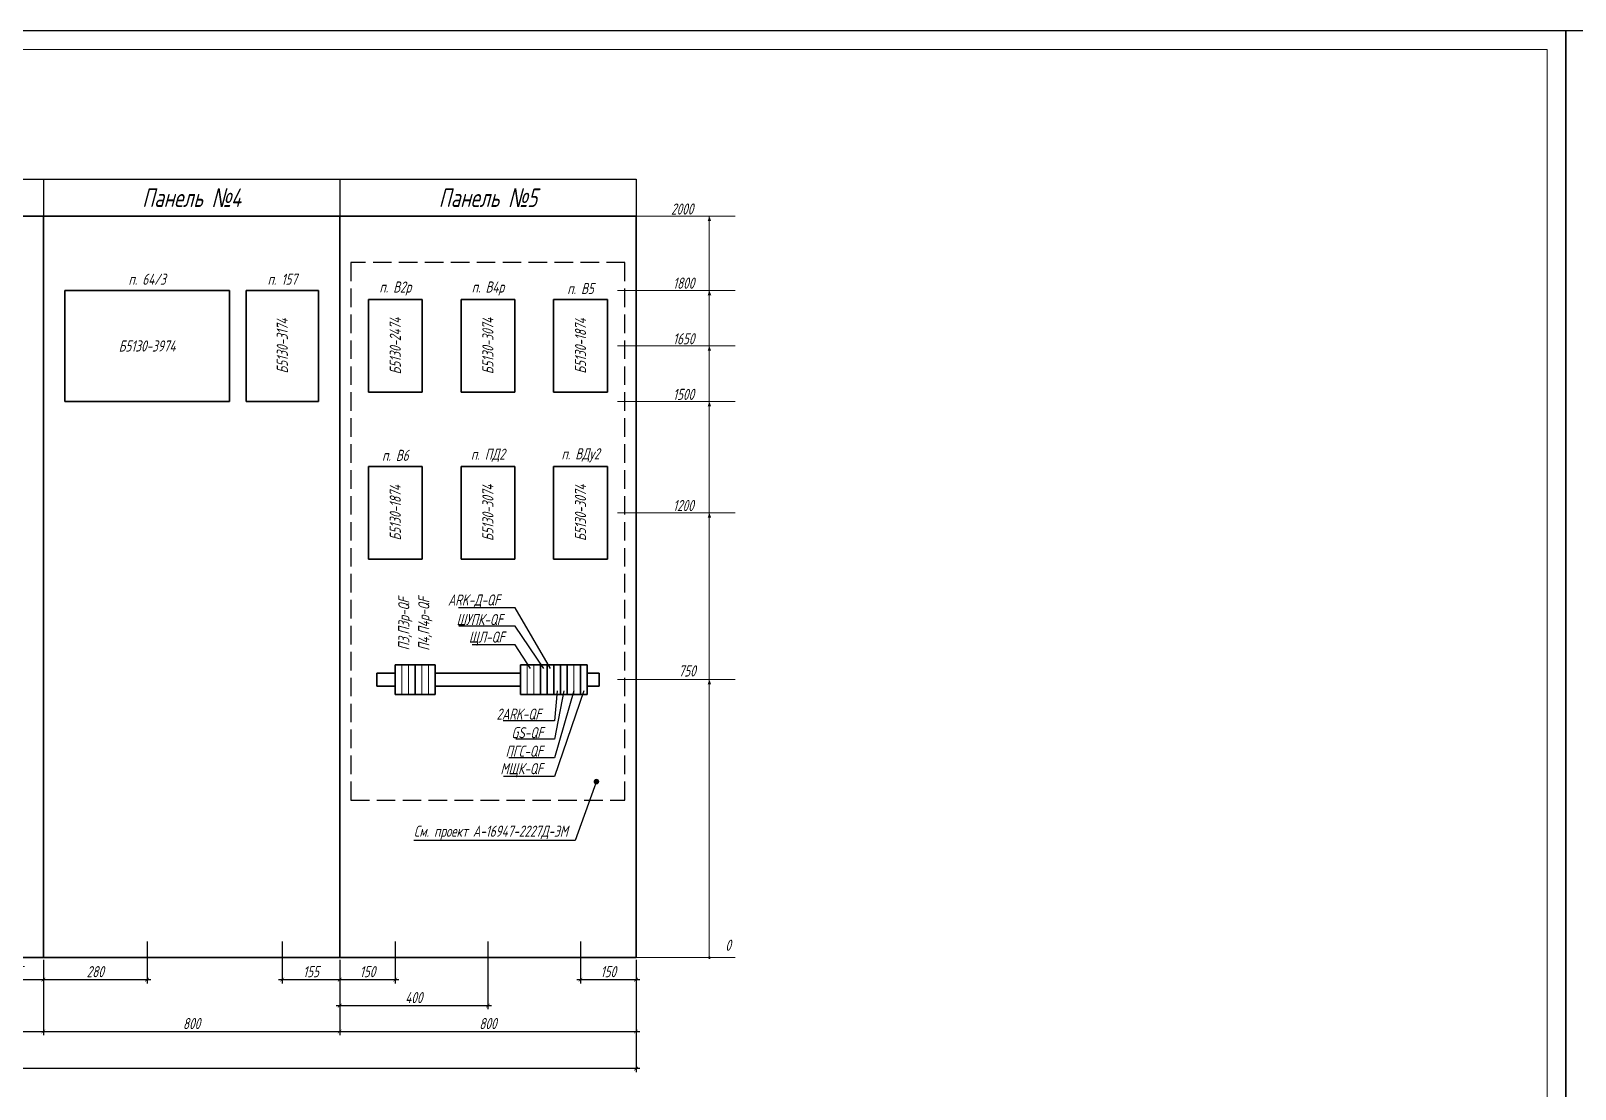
# Model space of a CAD drawing. Header units: millimetres. Extents: x -14296 to 10264, y -13087 to -5602.
# Drawn here: x -6920.1 to -6503.2, y -12778.2 to -12492.7 of the extents above; entities that cross this region are included whole.
import ezdxf
from ezdxf import colors
from ezdxf.entities.mleader import LeaderData, LeaderLine
from ezdxf.math import Vec2, Vec3

# ---------------------------------------------------------------- set-up
doc = ezdxf.new("R2010")
doc.units = ezdxf.units.MM
doc.linetypes.add('gost5', pattern=[7, 5, -2, 0])
doc.layers.get('Defpoints').update_dxf_attribs({"color": 33})
for name, color, linetype, lineweight in [('Линия выноска', 137, 'Continuous', 25), ('Размерная', 4, 'Continuous', 25), ('Рамка толстая', 7, 'Continuous', 15), ('Рамка тонкая', 5, 'Continuous', 25), ('Текст', 7, 'Continuous', 20), ('Элемент эл. схем', 7, 'Continuous', 35)]:
    doc.layers.add(name, color=color, linetype=linetype, lineweight=lineweight)
doc.styles.add('Simplex', font='simplex.shx', dxfattribs={"width": 0.7, "oblique": 15})
doc.styles.get("Standard").update_dxf_attribs({"font": 'arial.ttf'})
doc.dimstyles.new('100', dxfattribs={"dimtxt": 3, "dimasz": 1, "dimexe": 2, "dimexo": 0.625, "dimgap": 0.9, "dimtad": 1, "dimdec": 0, "dimlfac": 100, "dimzin": 0, "dimdsep": 46, "dimtxsty": 'Standard', "dimblk": 'ARCHTICK', "dimcen": 0.895, "dimdle": 1, "dimadec": 0, "dimazin": 0, "dimtfac": 1, "dimtdec": 0, "dimtofl": 0, "dimtmove": 1, "dimatfit": 3, "dimldrblk": 'ARCHTICK', "dimfxl": 0.5, "dimtolj": 1, "dimtzin": 0, "dimlwd": 20, "dimarcsym": 1})

# ---------------------------------------------------------------- blocks, each defined once
blk = doc.blocks.new('A$C551E481E')
at = {"layer": 'Рамка толстая'}
for p, q in [((836, 589), (20, 589)), ((836, 5), (836, 589))]:
    blk.add_line(p, q, dxfattribs=at)
at = {"layer": 'Рамка тонкая'}
for p, q in [((841, 594), (0, 594)), ((841, 0), (841, 594))]:
    blk.add_line(p, q, dxfattribs=at)
blk = doc.blocks.new('_ArchTick')
at = {"color": 0, "const_width": 0.15}
blk.add_lwpolyline([(-0.5, -0.5), (0.5, 0.5)], dxfattribs=at)
blk = doc.blocks.new('*D970')
at = {"layer": 'Defpoints', "color": 0, "lineweight": 15, "ltscale": 0.2, "transparency": 16777216}
for p in [(-6932.22, -12737.74), (-6916.72, -12742.74), (-6916.72, -12748.68)]:
    blk.add_point(p, dxfattribs=at)
at = {"layer": 'Размерная', "color": 0, "linetype": 'Continuous', "lineweight": -2, "ltscale": 0.2, "transparency": 16777216}
for p, q in [((-6932.22, -12738.37), (-6932.22, -12749.68)), ((-6916.72, -12743.37), (-6916.72, -12749.68)), ((-6933.22, -12748.68), (-6915.72, -12748.68))]:
    blk.add_line(p, q, dxfattribs=at)
at = {"layer": 'Размерная', "color": 0, "lineweight": -2, "ltscale": 0.2, "transparency": 16777216, "rotation": 180}
blk.add_blockref('_ArchTick', (-6932.22, -12748.68), dxfattribs=at)
at = {"layer": 'Размерная', "color": 0, "lineweight": -2, "ltscale": 0.2, "transparency": 16777216}
blk.add_blockref('_ArchTick', (-6916.72, -12748.68), dxfattribs=at)
at = {"layer": 'Размерная', "color": 0, "lineweight": 20, "ltscale": 0.2, "transparency": 16777216, "insert": (-6924.47, -12746.53), "char_height": 3, "attachment_point": 5, "style": 'Simplex'}
blk.add_mtext('\\A1;155', dxfattribs=at)
blk = doc.blocks.new('*D972')
at = {"layer": 'Defpoints', "color": 0, "lineweight": 15, "ltscale": 0.2, "transparency": 16777216}
for p in [(-6916.72, -12742.74), (-6996.72, -12756.74), (-6916.72, -12762.68)]:
    blk.add_point(p, dxfattribs=at)
at = {"layer": 'Размерная', "color": 0, "linetype": 'Continuous', "lineweight": -2, "ltscale": 0.2, "transparency": 16777216}
for p, q in [((-6916.72, -12743.37), (-6916.72, -12763.68)), ((-6996.72, -12757.37), (-6996.72, -12763.68)), ((-6997.72, -12762.68), (-6915.72, -12762.68))]:
    blk.add_line(p, q, dxfattribs=at)
at = {"layer": 'Размерная', "color": 0, "lineweight": -2, "ltscale": 0.2, "transparency": 16777216, "rotation": 180}
blk.add_blockref('_ArchTick', (-6996.72, -12762.68), dxfattribs=at)
at = {"layer": 'Размерная', "color": 0, "lineweight": -2, "ltscale": 0.2, "transparency": 16777216}
blk.add_blockref('_ArchTick', (-6916.72, -12762.68), dxfattribs=at)
at = {"layer": 'Размерная', "color": 0, "lineweight": 20, "ltscale": 0.2, "transparency": 16777216, "insert": (-6956.72, -12760.53), "char_height": 3, "attachment_point": 5, "style": 'Simplex'}
blk.add_mtext('\\A1;800', dxfattribs=at)
blk = doc.blocks.new('*D977')
at = {"layer": 'Defpoints', "color": 0, "lineweight": 15, "ltscale": 0.2, "transparency": 16777216}
for p in [(-6836.72, -12742.74), (-6916.72, -12756.74), (-6836.72, -12762.68)]:
    blk.add_point(p, dxfattribs=at)
at = {"layer": 'Размерная', "color": 0, "linetype": 'Continuous', "lineweight": -2, "ltscale": 0.2, "transparency": 16777216}
for p, q in [((-6836.72, -12743.37), (-6836.72, -12763.68)), ((-6916.72, -12757.37), (-6916.72, -12763.68)), ((-6917.72, -12762.68), (-6835.72, -12762.68))]:
    blk.add_line(p, q, dxfattribs=at)
at = {"layer": 'Размерная', "color": 0, "lineweight": -2, "ltscale": 0.2, "transparency": 16777216, "rotation": 180}
blk.add_blockref('_ArchTick', (-6916.72, -12762.68), dxfattribs=at)
at = {"layer": 'Размерная', "color": 0, "lineweight": -2, "ltscale": 0.2, "transparency": 16777216}
blk.add_blockref('_ArchTick', (-6836.72, -12762.68), dxfattribs=at)
at = {"layer": 'Размерная', "color": 0, "lineweight": 20, "ltscale": 0.2, "transparency": 16777216, "insert": (-6876.72, -12760.53), "char_height": 3, "attachment_point": 5, "style": 'Simplex'}
blk.add_mtext('\\A1;800', dxfattribs=at)
blk = doc.blocks.new('*D978')
at = {"layer": 'Defpoints', "color": 0, "lineweight": 15, "ltscale": 0.2, "transparency": 16777216}
for p in [(-6756.72, -12742.74), (-6836.72, -12756.74), (-6756.72, -12762.68)]:
    blk.add_point(p, dxfattribs=at)
at = {"layer": 'Размерная', "color": 0, "linetype": 'Continuous', "lineweight": -2, "ltscale": 0.2, "transparency": 16777216}
for p, q in [((-6756.72, -12743.37), (-6756.72, -12763.68)), ((-6836.72, -12757.37), (-6836.72, -12763.68)), ((-6837.72, -12762.68), (-6755.72, -12762.68))]:
    blk.add_line(p, q, dxfattribs=at)
at = {"layer": 'Размерная', "color": 0, "lineweight": -2, "ltscale": 0.2, "transparency": 16777216, "rotation": 180}
blk.add_blockref('_ArchTick', (-6836.72, -12762.68), dxfattribs=at)
at = {"layer": 'Размерная', "color": 0, "lineweight": -2, "ltscale": 0.2, "transparency": 16777216}
blk.add_blockref('_ArchTick', (-6756.72, -12762.68), dxfattribs=at)
at = {"layer": 'Размерная', "color": 0, "lineweight": 20, "ltscale": 0.2, "transparency": 16777216, "insert": (-6796.72, -12760.53), "char_height": 3, "attachment_point": 5, "style": 'Simplex'}
blk.add_mtext('\\A1;800', dxfattribs=at)
blk = doc.blocks.new('*D980')
at = {"layer": 'Defpoints', "color": 0, "lineweight": 15, "ltscale": 0.2, "transparency": 16777216}
for p in [(-7276.72, -12742.74), (-6756.72, -12742.74), (-7276.72, -12772.68)]:
    blk.add_point(p, dxfattribs=at)
at = {"layer": 'Размерная', "color": 0, "linetype": 'Continuous', "lineweight": -2, "ltscale": 0.2, "transparency": 16777216}
for p, q in [((-7276.72, -12743.37), (-7276.72, -12773.68)), ((-6756.72, -12743.37), (-6756.72, -12773.68)), ((-6755.72, -12772.68), (-7277.72, -12772.68))]:
    blk.add_line(p, q, dxfattribs=at)
at = {"layer": 'Размерная', "color": 0, "lineweight": -2, "ltscale": 0.2, "transparency": 16777216, "rotation": 180}
blk.add_blockref('_ArchTick', (-7276.72, -12772.68), dxfattribs=at)
at = {"layer": 'Размерная', "color": 0, "lineweight": -2, "ltscale": 0.2, "transparency": 16777216}
blk.add_blockref('_ArchTick', (-6756.72, -12772.68), dxfattribs=at)
at = {"layer": 'Размерная', "color": 0, "lineweight": 20, "ltscale": 0.2, "transparency": 16777216, "insert": (-7016.72, -12770.53), "char_height": 3, "attachment_point": 5, "style": 'Simplex'}
blk.add_mtext('\\A1;5200', dxfattribs=at)
blk = doc.blocks.new('A$C6F5312DF')
at = {"layer": 'Элемент эл. схем'}
for p, q in [((1.8, 8), (0, 8)), ((0, 8), (0, 0)), ((3.6, 8), (1.8, 8)), ((5.4, 8), (3.6, 8)), ((5.4, 0), (5.4, 8)), ((0, 0), (1.8, 0)), ((1.8, 0), (3.6, 0)), ((3.6, 0), (5.4, 0))]:
    blk.add_line(p, q, dxfattribs=at)
at = {"layer": 'Элемент эл. схем', "lineweight": 20}
for p, q in [((1.8, 8), (1.8, 0)), ((3.6, 0), (3.6, 8))]:
    blk.add_line(p, q, dxfattribs=at)
blk = doc.blocks.new('A$C647C6022')
at = {"layer": 'Элемент эл. схем'}
for p, q in [((1.8, 8), (0, 8)), ((0, 8), (0, 0)), ((1.8, 0), (1.8, 8)), ((0, 0), (1.8, 0))]:
    blk.add_line(p, q, dxfattribs=at)
blk = doc.blocks.new('A$C08E60024')
at = {"layer": 'Элемент эл. схем'}
for p, q in [((1.8, 8), (0, 8)), ((0, 8), (0, 0)), ((3.6, 8), (1.8, 8)), ((3.6, 0), (3.6, 8)), ((0, 0), (1.8, 0)), ((1.8, 0), (3.6, 0))]:
    blk.add_line(p, q, dxfattribs=at)
at = {"layer": 'Элемент эл. схем', "lineweight": 20}
blk.add_line((1.8, 8), (1.8, 0), dxfattribs=at)
blk = doc.blocks.new('_None')
blk = doc.blocks.new('*D984')
at = {"layer": 'Defpoints', "color": 0, "lineweight": 15, "ltscale": 0.2, "transparency": 16777216}
for p in [(-6821.72, -12737.74), (-6836.72, -12742.74), (-6821.72, -12748.68)]:
    blk.add_point(p, dxfattribs=at)
at = {"layer": 'Размерная', "color": 0, "linetype": 'Continuous', "lineweight": -2, "ltscale": 0.2, "transparency": 16777216}
for p, q in [((-6821.72, -12738.37), (-6821.72, -12749.68)), ((-6836.72, -12743.37), (-6836.72, -12749.68)), ((-6837.72, -12748.68), (-6820.72, -12748.68))]:
    blk.add_line(p, q, dxfattribs=at)
at = {"layer": 'Размерная', "color": 0, "lineweight": -2, "ltscale": 0.2, "transparency": 16777216, "rotation": 180}
blk.add_blockref('_ArchTick', (-6836.72, -12748.68), dxfattribs=at)
at = {"layer": 'Размерная', "color": 0, "lineweight": -2, "ltscale": 0.2, "transparency": 16777216}
blk.add_blockref('_ArchTick', (-6821.72, -12748.68), dxfattribs=at)
at = {"layer": 'Размерная', "color": 0, "lineweight": 20, "ltscale": 0.2, "transparency": 16777216, "insert": (-6829.22, -12746.53), "char_height": 3, "attachment_point": 5, "style": 'Simplex'}
blk.add_mtext('\\A1;150', dxfattribs=at)
blk = doc.blocks.new('*D985')
at = {"layer": 'Defpoints', "color": 0, "lineweight": 15, "ltscale": 0.2, "transparency": 16777216}
for p in [(-6796.72, -12737.74), (-6836.72, -12749.74), (-6796.72, -12755.68)]:
    blk.add_point(p, dxfattribs=at)
at = {"layer": 'Размерная', "color": 0, "linetype": 'Continuous', "lineweight": -2, "ltscale": 0.2, "transparency": 16777216}
for p, q in [((-6796.72, -12738.37), (-6796.72, -12756.68)), ((-6836.72, -12750.37), (-6836.72, -12756.68)), ((-6837.72, -12755.68), (-6795.72, -12755.68))]:
    blk.add_line(p, q, dxfattribs=at)
at = {"layer": 'Размерная', "color": 0, "lineweight": -2, "ltscale": 0.2, "transparency": 16777216, "rotation": 180}
blk.add_blockref('_ArchTick', (-6836.72, -12755.68), dxfattribs=at)
at = {"layer": 'Размерная', "color": 0, "lineweight": -2, "ltscale": 0.2, "transparency": 16777216}
blk.add_blockref('_ArchTick', (-6796.72, -12755.68), dxfattribs=at)
at = {"layer": 'Размерная', "color": 0, "lineweight": 20, "ltscale": 0.2, "transparency": 16777216, "insert": (-6816.72, -12753.53), "char_height": 3, "attachment_point": 5, "style": 'Simplex'}
blk.add_mtext('\\A1;400', dxfattribs=at)
blk = doc.blocks.new('*D986')
at = {"layer": 'Defpoints', "color": 0, "lineweight": 15, "ltscale": 0.2, "transparency": 16777216}
for p in [(-6771.72, -12737.74), (-6756.72, -12742.74), (-6756.72, -12748.68)]:
    blk.add_point(p, dxfattribs=at)
at = {"layer": 'Размерная', "color": 0, "linetype": 'Continuous', "lineweight": -2, "ltscale": 0.2, "transparency": 16777216}
for p, q in [((-6771.72, -12738.37), (-6771.72, -12749.68)), ((-6756.72, -12743.37), (-6756.72, -12749.68)), ((-6772.72, -12748.68), (-6755.72, -12748.68))]:
    blk.add_line(p, q, dxfattribs=at)
at = {"layer": 'Размерная', "color": 0, "lineweight": -2, "ltscale": 0.2, "transparency": 16777216, "rotation": 180}
blk.add_blockref('_ArchTick', (-6771.72, -12748.68), dxfattribs=at)
at = {"layer": 'Размерная', "color": 0, "lineweight": -2, "ltscale": 0.2, "transparency": 16777216}
blk.add_blockref('_ArchTick', (-6756.72, -12748.68), dxfattribs=at)
at = {"layer": 'Размерная', "color": 0, "lineweight": 20, "ltscale": 0.2, "transparency": 16777216, "insert": (-6764.22, -12746.53), "char_height": 3, "attachment_point": 5, "style": 'Simplex'}
blk.add_mtext('\\A1;150', dxfattribs=at)
blk = doc.blocks.new('*D987')
at = {"layer": 'Defpoints', "color": 0, "lineweight": 15, "ltscale": 0.2, "transparency": 16777216}
for p in [(-6888.72, -12737.74), (-6916.72, -12742.74), (-6888.72, -12748.68)]:
    blk.add_point(p, dxfattribs=at)
at = {"layer": 'Размерная', "color": 0, "linetype": 'Continuous', "lineweight": -2, "ltscale": 0.2, "transparency": 16777216}
for p, q in [((-6888.72, -12738.37), (-6888.72, -12749.68)), ((-6916.72, -12743.37), (-6916.72, -12749.68)), ((-6917.72, -12748.68), (-6887.72, -12748.68))]:
    blk.add_line(p, q, dxfattribs=at)
at = {"layer": 'Размерная', "color": 0, "lineweight": -2, "ltscale": 0.2, "transparency": 16777216, "rotation": 180}
blk.add_blockref('_ArchTick', (-6916.72, -12748.68), dxfattribs=at)
at = {"layer": 'Размерная', "color": 0, "lineweight": -2, "ltscale": 0.2, "transparency": 16777216}
blk.add_blockref('_ArchTick', (-6888.72, -12748.68), dxfattribs=at)
at = {"layer": 'Размерная', "color": 0, "lineweight": 20, "ltscale": 0.2, "transparency": 16777216, "insert": (-6902.72, -12746.53), "char_height": 3, "attachment_point": 5, "style": 'Simplex'}
blk.add_mtext('\\A1;280', dxfattribs=at)
blk = doc.blocks.new('*D988')
at = {"layer": 'Defpoints', "color": 0, "lineweight": 15, "ltscale": 0.2, "transparency": 16777216}
for p in [(-6852.22, -12737.74), (-6836.72, -12742.74), (-6836.72, -12748.68)]:
    blk.add_point(p, dxfattribs=at)
at = {"layer": 'Размерная', "color": 0, "linetype": 'Continuous', "lineweight": -2, "ltscale": 0.2, "transparency": 16777216}
for p, q in [((-6852.22, -12738.37), (-6852.22, -12749.68)), ((-6836.72, -12743.37), (-6836.72, -12749.68)), ((-6853.22, -12748.68), (-6835.72, -12748.68))]:
    blk.add_line(p, q, dxfattribs=at)
at = {"layer": 'Размерная', "color": 0, "lineweight": -2, "ltscale": 0.2, "transparency": 16777216, "rotation": 180}
blk.add_blockref('_ArchTick', (-6852.22, -12748.68), dxfattribs=at)
at = {"layer": 'Размерная', "color": 0, "lineweight": -2, "ltscale": 0.2, "transparency": 16777216}
blk.add_blockref('_ArchTick', (-6836.72, -12748.68), dxfattribs=at)
at = {"layer": 'Размерная', "color": 0, "lineweight": 20, "ltscale": 0.2, "transparency": 16777216, "insert": (-6844.47, -12746.53), "char_height": 3, "attachment_point": 5, "style": 'Simplex'}
blk.add_mtext('\\A1;155', dxfattribs=at)
blk = doc.blocks.new('_Dot')
at = {"color": 0, "linetype": 'ByBlock', "lineweight": -2}
blk.add_line((-0.5, 0), (-1, 0), dxfattribs=at)
at = {"color": 0, "linetype": 'ByBlock', "const_width": 0.5}
blk.add_lwpolyline([(-0.25, 0, 1), (0.25, 0, 1)], format="xyb", close=True, dxfattribs=at)
blk = doc.blocks.new('A$C5FA843D6')
at = {"layer": 'Рамка тонкая'}
for p, q in [((0, 594), (0, 0)), ((1261, 594), (0, 594))]:
    blk.add_line(p, q, dxfattribs=at)

msp = doc.modelspace()

# ---------------------------------------------------------------- hatches: boundary and pattern name
at = {"layer": 'Размерная', "lineweight": 18}
for points in [[(-6736.95796, -12542.72196), (-6737.37129, -12544.04175), (-6736.43954, -12544.04173)], [(-6736.95671, -12562.72185), (-6737.37004, -12564.04163), (-6736.4383, -12564.04162)], [(-6736.95796, -12577.72177), (-6737.37129, -12579.04155), (-6736.43954, -12579.04154)], [(-6736.95671, -12592.72185), (-6737.37004, -12594.04163), (-6736.4383, -12594.04162)], [(-6736.95671, -12622.72187), (-6737.37004, -12624.04165), (-6736.4383, -12624.04164)], [(-6736.95605, -12667.72198), (-6737.36938, -12669.04177), (-6736.43763, -12669.04175)]]:
    msp.add_hatch(color=256, dxfattribs=at).paths.add_polyline_path(points)
h = msp.add_hatch(color=256, dxfattribs=at)
h.paths.add_polyline_path([(-6736.94521, -12743.12458), (-6736.94521, -12742.93394, -1), (-6736.94522, -12742.53394), (-6736.94522, -12742.39566, 0.983601769)])
h.paths.add_polyline_path([(-6736.5747, -12742.76441), (-6736.74755, -12742.76441, -0.37009163), (-6736.94521, -12742.93394), (-6736.94521, -12743.12458, 0.415603372)])
h.paths.add_polyline_path([(-6736.9392, -12742.39561, 0.004133378), (-6736.94522, -12742.39566), (-6736.94522, -12742.53394, -0.459756381), (-6736.74755, -12742.76441), (-6736.5747, -12742.76441, 0.417671194)])
h = msp.add_hatch(color=256, dxfattribs=at)
h.paths.add_polyline_path([(-6736.94521, -12742.93394), (-6736.94522, -12742.53394, 1)])
h.paths.add_polyline_path([(-6736.94522, -12742.53394), (-6736.94522, -12742.76442), (-6736.74755, -12742.76441, 0.459756381)])
h.paths.add_polyline_path([(-6736.94522, -12742.76442), (-6736.94521, -12742.93394, 0.37009163), (-6736.74755, -12742.76441)])

# ---------------------------------------------------------------- linework, layer by layer
at = {"layer": 'Линия выноска', "linetype": 'gost5'}
for p, q in [((-6833.71622, -12555.24066), (-6833.71622, -12700.24066)), ((-6759.71622, -12555.24066), (-6833.71622, -12555.24066)), ((-6759.71622, -12700.24066), (-6759.71622, -12555.24066)), ((-6833.71622, -12700.24066), (-6759.71622, -12700.24066))]:
    msp.add_line(p, q, dxfattribs=at)
at = {"layer": 'Размерная', "lineweight": 18}
for p, q in [((-6729.99724, -12542.74003), (-6756.71622, -12542.74064)), ((-6736.94854, -12542.74019), (-6736.94522, -12742.73394)), ((-6729.99599, -12562.73992), (-6761.71497, -12562.74064)), ((-6729.99724, -12577.73984), (-6761.71622, -12577.74056)), ((-6729.99599, -12592.73992), (-6761.71497, -12592.74064)), ((-6729.99599, -12622.73994), (-6761.71497, -12622.74066)), ((-6729.99533, -12667.74005), (-6761.7179, -12667.74066)), ((-6756.71622, -12742.74064), (-6729.9989, -12742.74003))]:
    msp.add_line(p, q, dxfattribs=at)
msp.add_circle((-6736.94522, -12742.73394), 0.2, dxfattribs=at)
at = {"layer": 'Рамка тонкая'}
for p, q in [((-6996.71622, -12532.74064), (-6916.71622, -12532.74064)), ((-6916.71622, -12532.74064), (-6916.71622, -12542.74064)), ((-6916.71622, -12532.74064), (-6916.71622, -12542.74064)), ((-6916.71622, -12532.74064), (-6836.71622, -12532.74064)), ((-6836.71622, -12532.74064), (-6836.71622, -12542.74064)), ((-6836.71622, -12532.74064), (-6836.71622, -12542.74064)), ((-6836.71622, -12532.74064), (-6756.71622, -12532.74064)), ((-6756.71622, -12532.74064), (-6756.71622, -12542.74064)), ((-6756.71622, -12532.74064), (-6756.71622, -12542.74064))]:
    msp.add_line(p, q, dxfattribs=at)
at = {"layer": 'Элемент эл. схем'}
for p, q in [((-6916.71622, -12542.74064), (-6996.71622, -12542.74064)), ((-6916.71622, -12742.74064), (-6916.71622, -12542.74064)), ((-6916.71622, -12742.74064), (-6916.71622, -12542.74064)), ((-6836.71622, -12542.74064), (-6916.71622, -12542.74064)), ((-6836.71622, -12742.74064), (-6836.71622, -12542.74064)), ((-6836.71622, -12742.74064), (-6836.71622, -12542.74064)), ((-6756.71622, -12542.74064), (-6836.71622, -12542.74064)), ((-6756.71622, -12742.74064), (-6756.71622, -12542.74064)), ((-6910.96622, -12562.74066), (-6910.96622, -12592.74066)), ((-6910.96622, -12562.74066), (-6866.46622, -12562.74066)), ((-6866.46622, -12592.74066), (-6866.46622, -12562.74066)), ((-6842.46622, -12562.74066), (-6861.96622, -12562.74066)), ((-6861.96622, -12562.74066), (-6861.96622, -12592.74066)), ((-6842.46622, -12562.74066), (-6842.46622, -12592.74066)), ((-6828.96622, -12565.24066), (-6828.96622, -12590.24066)), ((-6814.46622, -12565.24066), (-6828.96622, -12565.24066)), ((-6814.46622, -12590.24066), (-6814.46622, -12565.24066)), ((-6803.96622, -12565.24066), (-6803.96622, -12590.24066)), ((-6789.46622, -12565.24066), (-6803.96622, -12565.24066)), ((-6789.46622, -12590.24066), (-6789.46622, -12565.24066)), ((-6778.96622, -12565.24066), (-6778.96622, -12590.24066)), ((-6764.46622, -12565.24066), (-6778.96622, -12565.24066)), ((-6764.46622, -12590.24066), (-6764.46622, -12565.24066)), ((-6910.96622, -12592.74066), (-6866.46622, -12592.74066)), ((-6842.46622, -12592.74066), (-6861.96622, -12592.74066)), ((-6828.96622, -12590.24066), (-6814.46622, -12590.24066)), ((-6803.96622, -12590.24066), (-6789.46622, -12590.24066)), ((-6778.96622, -12590.24066), (-6764.46622, -12590.24066)), ((-6828.96622, -12610.24066), (-6828.96622, -12635.24066)), ((-6814.46622, -12610.24066), (-6828.96622, -12610.24066)), ((-6814.46622, -12635.24066), (-6814.46622, -12610.24066)), ((-6803.96622, -12610.24066), (-6803.96622, -12635.24066)), ((-6789.46622, -12610.24066), (-6803.96622, -12610.24066)), ((-6789.46622, -12635.24066), (-6789.46622, -12610.24066)), ((-6778.96622, -12610.24066), (-6778.96622, -12635.24066)), ((-6764.46622, -12610.24066), (-6778.96622, -12610.24066)), ((-6764.46622, -12635.24066), (-6764.46622, -12610.24066)), ((-6828.96622, -12635.24066), (-6814.46622, -12635.24066)), ((-6803.96622, -12635.24066), (-6789.46622, -12635.24066)), ((-6778.96622, -12635.24066), (-6764.46622, -12635.24066)), ((-6826.71622, -12665.99066), (-6821.71622, -12665.99066)), ((-6826.71622, -12665.99066), (-6826.71622, -12669.49066)), ((-6810.91622, -12665.99066), (-6787.91623, -12665.99066)), ((-6769.91622, -12665.99066), (-6766.71622, -12665.99066)), ((-6766.71622, -12665.99066), (-6766.71622, -12669.49066)), ((-6821.71622, -12669.49066), (-6826.71622, -12669.49066)), ((-6787.91623, -12669.49066), (-6810.91622, -12669.49066)), ((-6766.71622, -12669.49066), (-6769.91622, -12669.49066)), ((-6996.71622, -12742.74064), (-6916.71622, -12742.74064)), ((-6916.71622, -12742.74064), (-6836.71622, -12742.74064)), ((-6836.71622, -12742.74064), (-6756.71622, -12742.74064))]:
    msp.add_line(p, q, dxfattribs=at)

# ---------------------------------------------------------------- block references
for name, p in [('A$C551E481E', (-7346.71622, -13086.74065)), ('A$C5FA843D6', (-6505.71622, -13086.74065))]:
    msp.add_blockref(name, p)
for name, p in [('A$C6F5312DF', (-6821.71623, -12671.74067)), ('A$C6F5312DF', (-6816.31623, -12671.74067)), ('A$C6F5312DF', (-6787.91623, -12671.74067)), ('A$C647C6022', (-6782.51622, -12671.74066)), ('A$C647C6022', (-6780.71622, -12671.74066)), ('A$C647C6022', (-6778.91622, -12671.74066)), ('A$C647C6022', (-6777.11621, -12671.74066)), ('A$C08E60024', (-6775.31622, -12671.74066)), ('A$C647C6022', (-6771.71621, -12671.74064))]:
    msp.add_blockref(name, p, dxfattribs=at)

# ---------------------------------------------------------------- texts
at = {"layer": 'Текст', "lineweight": 20, "style": 'Simplex', "oblique": 15, "width": 0.7}
for s, p in [('2000', (-6747.27625, -12542.29067)), ('1800', (-6746.75118, -12562.29055)), ('1650', (-6746.75243, -12577.29047)), ('1500', (-6746.75118, -12592.29055)), ('1200', (-6746.75118, -12622.29057)), ('750', (-6745.25052, -12666.90665)), (' 0', (-6734.01284, -12740.90366))]:
    msp.add_text(s, height=3, dxfattribs=at).set_placement(p)
at = {"layer": 'Текст', "lineweight": 35, "char_height": 5, "width": 80, "attachment_point": 5, "style": 'Simplex'}
for s, insert in [('Панель {\\fArial|b0|i0|c204|p34;№}4', (-6876.71622, -12537.74064)), ('Панель {\\fArial|b0|i0|c204|p34;№}5', (-6796.71622, -12537.74064))]:
    msp.add_mtext(s, dxfattribs=dict(at, insert=insert))
at = {"layer": 'Текст', "lineweight": 20, "char_height": 3, "attachment_point": 5, "style": 'Simplex'}
for s, insert, width in [('{\\W0.7;п. 64/3}', (-6888.71622, -12559.74066), 29.5), ('{\\W0.7;п. 157}', (-6852.21622, -12559.74066), 29.5), ('п. В2р', (-6821.71622, -12562.24066), 13.6318041), ('п. В4р', (-6796.71622, -12562.24066), 13.6318041), ('п. В5', (-6771.71622, -12562.24066), 13.6318041), ('{\\W0.7;Б5130-3974}', (-6888.71622, -12577.74066), 29.5), ('п. В6', (-6821.71622, -12607.24066), 13.6318041), ('п. ПД2', (-6796.71622, -12607.24066), 13.6318041), ('п. ВДу2', (-6771.71622, -12607.24066), 13.6318041)]:
    msp.add_mtext(s, dxfattribs=dict(at, insert=insert, width=width))
at = {"layer": 'Текст', "lineweight": 20, "char_height": 3, "width": 13.6318041, "attachment_point": 5, "rotation": 90, "style": 'Simplex'}
for s, insert in [('{\\W0.7;Б5130-3174}', (-6852.21622, -12577.74066)), ('Б5130-2474', (-6821.71622, -12577.74066)), ('Б5130-3074', (-6796.71622, -12577.74066)), ('Б5130-1874', (-6771.71622, -12577.74066)), ('Б5130-1874', (-6821.71622, -12622.74066)), ('Б5130-3074', (-6796.71622, -12622.74066)), ('Б5130-3074', (-6771.71622, -12622.74066)), ('П3,П3р-QF', (-6819.01622, -12652.74066)), ('П4,П4р-QF', (-6813.61622, -12652.74066))]:
    msp.add_mtext(s, dxfattribs=dict(at, insert=insert))

# ---------------------------------------------------------------- dimensions: what is measured, and where the dimension line sits
at = {"layer": 'Размерная', "lineweight": 20, "ltscale": 0.2}
for base, p1, p2, picture, middle in [((-6916.71622, -12748.68054), (-6932.21622, -12737.74064), (-6916.71622, -12742.74064), '*D970', (-6924.46622, -12748.68054)), ((-6888.71622, -12748.68054), (-6916.71622, -12742.74064), (-6888.71622, -12737.74064), '*D987', (-6902.71622, -12748.68054)), ((-6836.71622, -12748.68054), (-6852.21622, -12737.74064), (-6836.71622, -12742.74064), '*D988', (-6844.46622, -12748.68054)), ((-6821.71622, -12748.68054), (-6836.71622, -12742.74064), (-6821.71622, -12737.74064), '*D984', (-6829.21622, -12748.68054)), ((-6796.71622, -12755.68054), (-6836.71622, -12749.74064), (-6796.71622, -12737.74064), '*D985', (-6816.71622, -12755.68054)), ((-6756.71622, -12748.68054), (-6771.71622, -12737.74064), (-6756.71622, -12742.74064), '*D986', (-6764.21622, -12748.68054)), ((-6916.71622, -12762.68054), (-6996.71622, -12756.74064), (-6916.71622, -12742.74064), '*D972', (-6956.71622, -12762.68054)), ((-6836.71622, -12762.68054), (-6916.71622, -12756.74064), (-6836.71622, -12742.74064), '*D977', (-6876.71622, -12762.68054)), ((-6756.71622, -12762.68054), (-6836.71622, -12756.74064), (-6756.71622, -12742.74064), '*D978', (-6796.71622, -12762.68054))]:
    dim = msp.add_linear_dim(base=base, p1=p1, p2=p2, dimstyle='100', override={"dimexe": 1, "dimgap": 0.65, "dimlfac": 10, "dimtxsty": 'Simplex', "dimlwd": 65534}, dxfattribs=at)
    dim.commit()
    dim.dimension.update_dxf_attribs({"geometry": picture, "text_midpoint": middle, "dimtype": 160})
dim = msp.add_linear_dim(base=(-7276.71622, -12772.68054), p1=(-6756.71622, -12742.74064), p2=(-7276.71622, -12742.74064), dimstyle='100', override={"dimexe": 1, "dimgap": 0.65, "dimlfac": 10, "dimtxsty": 'Simplex', "dimlwd": 65534}, dxfattribs=at)
dim.commit()
dim.dimension.update_dxf_attribs({"geometry": '*D980', "text_midpoint": (-7016.71622, -12770.53054)})

# ---------------------------------------------------------------- leaders
at = {"layer": 'Линия выноска', "lineweight": 20}
ml = msp.add_multileader_mtext('Standard', dxfattribs=at)
ml.set_content('ARK-Д-QF', color=2, style='Simplex')
ml.set_leader_properties()
ml.set_arrow_properties(name='NONE')
ml.build(insert=Vec2(0, 0))
ml.multileader.update_dxf_attribs({"text_left_attachment_type": 6, "text_right_attachment_type": 6, "dogleg_length": 0})
ctx = ml.context
ctx.base_point, ctx.char_height, ctx.plane_origin = Vec3(-6811.65881, -12648.34428), 3, Vec3(-6726.59474, -12739.03222)
ctx.left_attachment, ctx.right_attachment, ctx.text_align_type = 6, 6, 1
notes = []
notes.append((ctx, [(0, (1, 1, 0), (-6789.35496, -12648.34428), (-1, 0), 0, [(1, [(-6779.81623, -12664.74066)], 0, [])])]))
ctx.mtext.insert, ctx.mtext.alignment, ctx.mtext.line_spacing_factor, ctx.mtext.flow_direction = Vec3(-6800.50688, -12644.77285), 2, 0.8, 5
ml = msp.add_multileader_mtext('Standard', dxfattribs=at)
ml.set_content('ШУПК-QF', color=2, style='Simplex')
ml.set_leader_properties()
ml.set_arrow_properties(name='NONE')
ml.build(insert=Vec2(0, 0))
ml.multileader.update_dxf_attribs({"text_left_attachment_type": 6, "text_right_attachment_type": 6, "dogleg_length": 0})
ctx = ml.context
ctx.base_point, ctx.char_height, ctx.plane_origin = Vec3(-6808.55881, -12653.34428), 3, Vec3(-6726.59474, -12744.03222)
ctx.left_attachment, ctx.right_attachment, ctx.text_align_type = 6, 6, 1
notes.append((ctx, [(0, (1, 1, 0), (-6789.35496, -12653.34428), (-1, 0), 0, [(1, [(-6781.61623, -12664.74066)], 0, [])])]))
ctx.mtext.insert, ctx.mtext.alignment, ctx.mtext.line_spacing_factor, ctx.mtext.flow_direction = Vec3(-6798.95688, -12650.05857), 2, 0.8, 5
ml = msp.add_multileader_mtext('Standard', dxfattribs=at)
ml.set_content('ЩЛ-QF', color=2, style='Simplex')
ml.set_leader_properties()
ml.set_arrow_properties(name='NONE')
ml.build(insert=Vec2(0, 0))
ml.multileader.update_dxf_attribs({"text_left_attachment_type": 6, "text_right_attachment_type": 6, "dogleg_length": 0})
ctx = ml.context
ctx.base_point, ctx.char_height, ctx.plane_origin = Vec3(-6804.75881, -12658.34428), 3, Vec3(-6726.59474, -12749.03222)
ctx.left_attachment, ctx.right_attachment, ctx.text_align_type = 6, 6, 1
notes.append((ctx, [(0, (1, 1, 0), (-6789.35496, -12658.34428), (-1, 0), 0, [(1, [(-6785.21623, -12664.74066)], 0, [])])]))
ctx.mtext.insert, ctx.mtext.alignment, ctx.mtext.line_spacing_factor, ctx.mtext.flow_direction = Vec3(-6797.05688, -12654.77285), 2, 0.8, 5
ml = msp.add_multileader_mtext('Standard', dxfattribs=at)
ml.set_content('2ARK-QF', color=2, style='Simplex')
ml.set_leader_properties()
ml.set_arrow_properties(name='NONE')
ml.build(insert=Vec2(0, 0))
ml.multileader.update_dxf_attribs({"text_left_attachment_type": 6, "text_right_attachment_type": 6, "dogleg_length": 0})
ctx = ml.context
ctx.base_point, ctx.char_height, ctx.plane_origin = Vec3(-6798.03926, -12678.84586), 3, Vec3(-6715.97519, -12767.5338)
ctx.left_attachment, ctx.right_attachment, ctx.text_align_type = 6, 6, 1
notes.append((ctx, [(0, (1, 1, 0), (-6778.73541, -12678.84586), (-1, 0), 0, [(1, [(-6778.01623, -12670.74066)], 0, [])])]))
ctx.mtext.insert, ctx.mtext.alignment, ctx.mtext.line_spacing_factor, ctx.mtext.flow_direction = Vec3(-6788.38734, -12675.56014), 2, 0.8, 5
ml = msp.add_multileader_mtext('Standard', dxfattribs=at)
ml.set_content('{\\C1;МЩК-QF}', color=2, style='Simplex')
ml.set_leader_properties()
ml.set_arrow_properties(name='NONE')
ml.build(insert=Vec2(0, 0))
ml.multileader.update_dxf_attribs({"text_left_attachment_type": 6, "text_right_attachment_type": 6, "dogleg_length": 0})
ctx = ml.context
ctx.base_point, ctx.char_height, ctx.plane_origin = Vec3(-6796.53926, -12693.84586), 3, Vec3(-6715.97519, -12782.5338)
ctx.left_attachment, ctx.right_attachment, ctx.text_align_type = 6, 6, 1
notes.append((ctx, [(0, (1, 1, 0), (-6778.73541, -12693.84586), (-1, 0), 0, [(1, [(-6770.81622, -12670.74066)], 0, [])])]))
ctx.mtext.insert, ctx.mtext.alignment, ctx.mtext.line_spacing_factor, ctx.mtext.flow_direction = Vec3(-6787.63734, -12690.27443), 2, 0.8, 5
ml = msp.add_multileader_mtext('Standard', dxfattribs=at)
ml.set_content('ПГС-QF', color=2, style='Simplex')
ml.set_leader_properties()
ml.set_arrow_properties(name='NONE')
ml.build(insert=Vec2(0, 0))
ml.multileader.update_dxf_attribs({"text_left_attachment_type": 6, "text_right_attachment_type": 6, "dogleg_length": 0})
ctx = ml.context
ctx.base_point, ctx.char_height, ctx.plane_origin = Vec3(-6795.13926, -12688.84586), 3, Vec3(-6715.97519, -12777.5338)
ctx.left_attachment, ctx.right_attachment, ctx.text_align_type = 6, 6, 1
notes.append((ctx, [(0, (1, 1, 0), (-6778.73541, -12688.84586), (-1, 0), 0, [(1, [(-6773.51622, -12670.74066)], 0, [])])]))
ctx.mtext.insert, ctx.mtext.alignment, ctx.mtext.line_spacing_factor, ctx.mtext.flow_direction = Vec3(-6786.93734, -12685.56014), 2, 0.8, 5
ml = msp.add_multileader_mtext('Standard', dxfattribs=at)
ml.set_content('GS-QF', color=2, style='Simplex')
ml.set_leader_properties()
ml.set_arrow_properties(name='NONE')
ml.build(insert=Vec2(0, 0))
ml.multileader.update_dxf_attribs({"text_left_attachment_type": 6, "text_right_attachment_type": 6, "dogleg_length": 0})
ctx = ml.context
ctx.base_point, ctx.char_height, ctx.plane_origin = Vec3(-6793.44787, -12683.84586), 3, Vec3(-6715.97519, -12772.5338)
ctx.left_attachment, ctx.right_attachment, ctx.text_align_type = 6, 6, 1
notes.append((ctx, [(0, (1, 1, 0), (-6778.73541, -12683.84586), (-1, 0), 0, [(1, [(-6776.21622, -12670.74066)], 0, [])])]))
ctx.mtext.insert, ctx.mtext.alignment, ctx.mtext.line_spacing_factor, ctx.mtext.flow_direction = Vec3(-6786.09164, -12680.56014), 2, 0.8, 5
at = {"layer": 'Линия выноска'}
ml = msp.add_multileader_mtext('Standard', dxfattribs=at)
ml.set_content('\\pxsm0.75;См. проект А-16947-2227Д-ЭМ', color=2, style='Simplex')
ml.set_leader_properties()
ml.set_arrow_properties(name='DOT')
ml.build(insert=Vec2(0, 0))
ml.multileader.update_dxf_attribs({"text_left_attachment_type": 6, "text_right_attachment_type": 6, "dogleg_length": 0, "arrow_head_size": 1.5})
ctx = ml.context
ctx.base_point, ctx.char_height, ctx.arrow_head_size, ctx.plane_origin = Vec3(-6831.77562, -12711.13791), 3, 1.5, Vec3(-6791.29041, -12718.70689)
ctx.left_attachment, ctx.right_attachment, ctx.text_align_type = 6, 6, 2
notes.append((ctx, [(0, (1, 1, 0), (-6773.16316, -12711.13791), (-1, 0), 0, [(0, [(-6767.41415, -12695.25682)], 0, [])])]))
ctx.mtext.insert, ctx.mtext.alignment, ctx.mtext.flow_direction = Vec3(-6775.16316, -12707.13791), 3, 5
for ctx, leaders in notes:
    for number, flags, end, landing, length, lines in leaders:
        leader = LeaderData()
        leader.index, (leader.has_last_leader_line, leader.has_dogleg_vector, leader.attachment_direction) = number, flags
        leader.last_leader_point, leader.dogleg_vector, leader.dogleg_length = Vec3(end), Vec3(landing), length
        for number, points, colour, breaks in lines:
            line = LeaderLine()
            line.index, line.vertices, line.color, line.breaks = number, Vec3.list(points), colors.encode_raw_color(colour), breaks
            leader.lines.append(line)
        ctx.leaders.append(leader)

doc.saveas('drawing.dxf')
